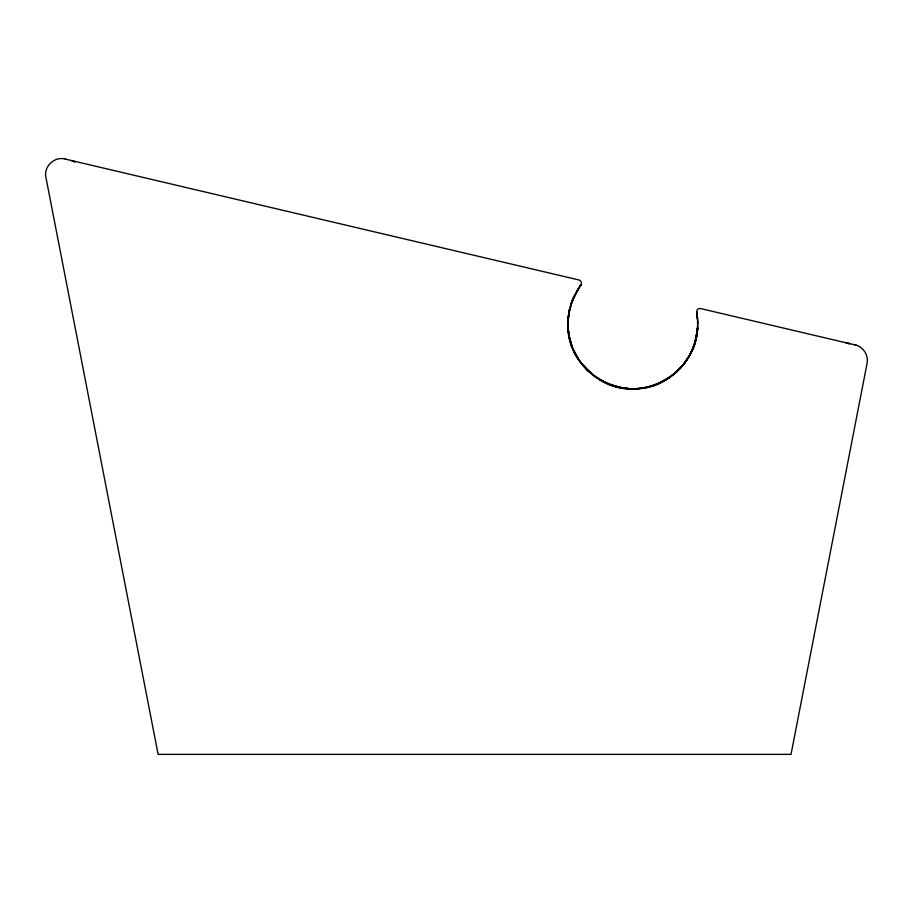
<?xml version="1.0" encoding="UTF-8"?>
<svg xmlns="http://www.w3.org/2000/svg" width="913" height="913" viewBox="0 0 913 913"><rect width="100%" height="100%" fill="white"/><g stroke="black" fill="none" stroke-linecap="round" stroke-linejoin="round"><path stroke-width="1.37" d="M696.893 334.261L697.623 327.55C696.802 374.147 638.826 405.771 599.442 379.557C622.187 393.571 653.434 391.357 673.897 374.147L666.912 379.135L658.022 383.711L668.967 377.799C629.183 407.232 566.414 374.33 567.92 324.88L568.936 335.174L571.504 345.182C567.544 333.69 566.916 321.114 569.586 309.256L568.046 319.653L569.723 308.811L572.793 299.19L581.41 284.034L581.376 281.98L579.618 280.143L65.268 159.079M567.943 323.921L568.947 312.554M574.836 294.796C566.916 310.511 565.752 329.467 571.823 346.004M568.16 318.842C566.87 334.569 571.629 350.672 581.216 363.214M691.849 350.866C696.893 339.864 698.742 327.436 697.167 315.442C696.014 312.76 696.459 307.761 700.488 308.537L855.002 344.897C863.116 346.586 868.811 355.225 867.076 363.363L791.023 754.366L158.12 754.366L45.935 177.464C43.39 166.645 54.575 155.963 65.268 159.079M681.691 366.592L676.487 371.922L683.198 364.823L688.881 356.595L683.198 364.823L676.487 371.911C688.847 360.738 696.562 344.669 697.589 328.041L694.462 344.201M697.224 331.83L697.292 331.351C695.649 345.65 689.11 359.3 678.975 369.525M568.537 315.156L572.223 300.742L576.08 292.445L580.93 284.959L579.869 286.42M694.565 343.87L693.309 347.408L695.615 340.264L697.498 329.239L697.623 320.326L696.596 311.675L696.893 313.558M696.642 335.619C694.302 348.435 687.991 360.452 678.827 369.685M695.615 340.264L696.459 336.612M694.804 343.117L695.375 341.165M573.387 297.889L570.979 304.166L578.112 289.022M693.549 346.769L690.422 353.788M690.194 354.233L686.336 360.589M577.895 289.375L578.443 288.508M580.223 285.906L580.748 285.21M681.851 366.41L684.168 363.579M635.619 388.721C651.197 388.082 666.422 381.588 677.674 370.804M674.136 373.942L676.864 371.557M659.095 383.232L662.256 381.725M649.394 386.633L652.704 385.663M578.169 358.912L573.375 349.953C583.202 372.926 607.179 388.801 632.173 388.778M625.588 388.379L629.011 388.664M625.268 388.345L628.715 388.653M847.629 343.277L849.683 343.642L846.191 343.254M621.833 387.842L608.412 384.008M72.663 160.871L71.591 160.562L74.923 161.921L73.405 161.213M855.002 344.897L856.497 345.342M605.718 382.844L596.6 377.708M605.182 382.593L598.951 379.226M593.073 375.175L582.722 365.097L595.322 376.875L587.698 370.552L578.408 359.197M585.826 368.635L588.349 371.123M579.127 360.304L572.428 347.568L569.313 337.125M696.984 314.209L697.098 314.974M568.228 329.89L568.662 333.53M697.361 317.131L697.543 319.162M697.68 321.661L697.715 322.962M686.53 360.327L684.328 363.374L686.53 360.327"/></g></svg>
